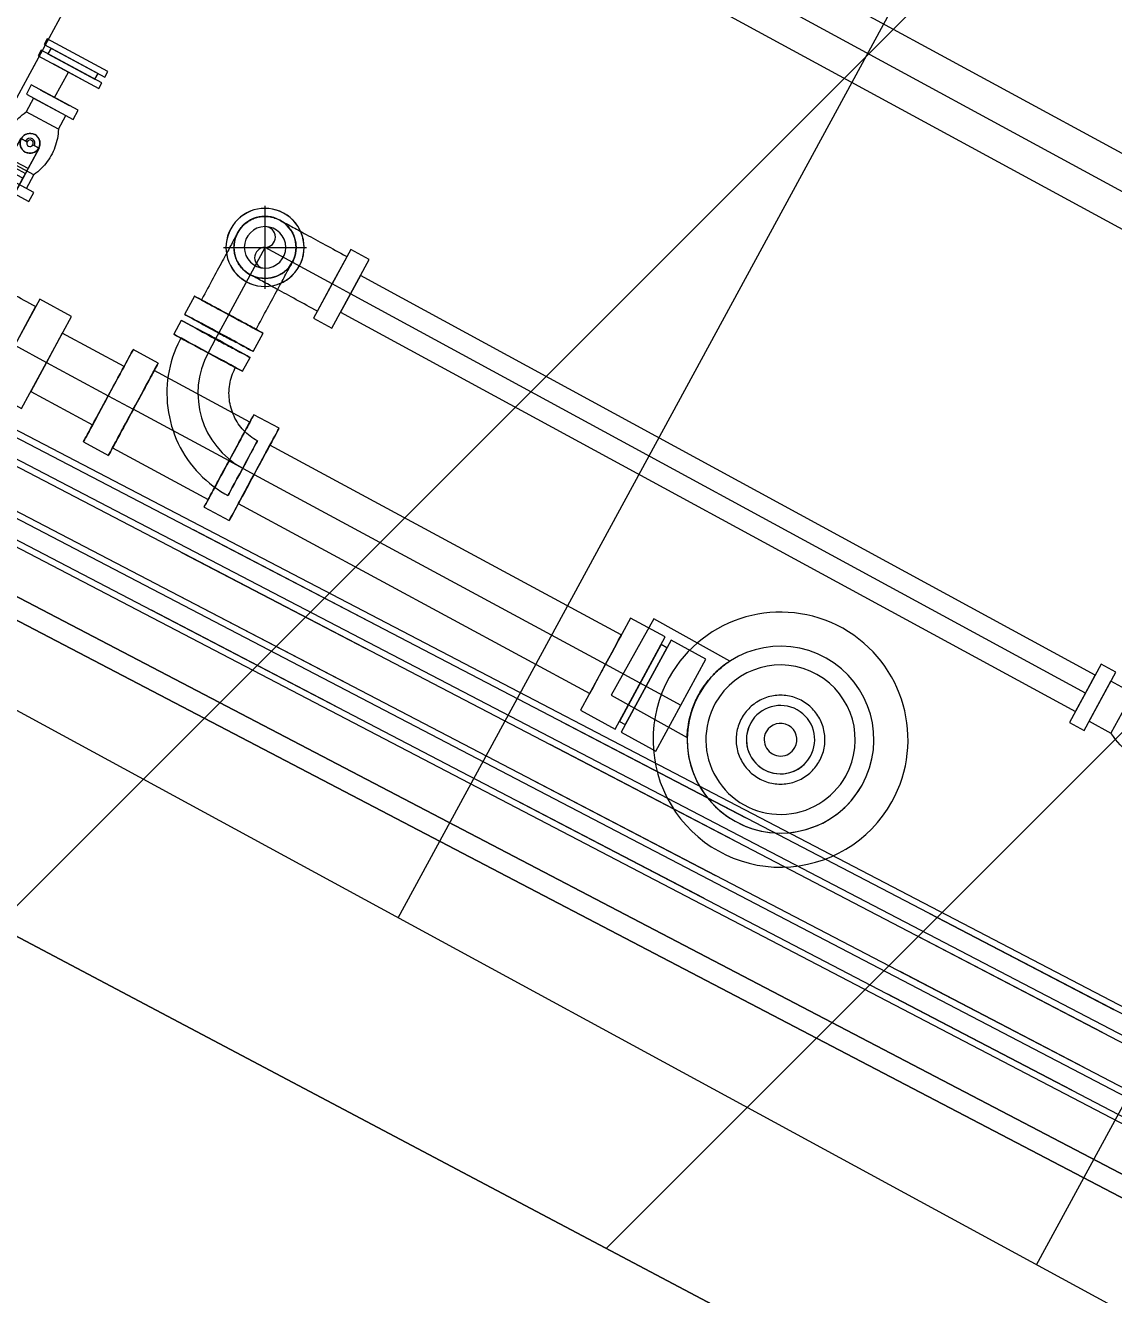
# Model space of a CAD drawing. Header units: metres. Extents: x -207 to 292, y -187 to 169.
# Drawn here: x 10.549 to 11.073, y 97.017 to 97.628 of the extents above; entities that cross this region are included whole.
import ezdxf

# ---------------------------------------------------------------- set-up
doc = ezdxf.new("R2010")
doc.units = ezdxf.units.M
doc.linetypes.add('Hidden', pattern=[0.007144, 0.004763, -0.002381])
for name, color, linetype, lineweight in [('A-FLOR', 7, 'Continuous', 9), ('A-ROOF', 7, 'Continuous', 9), ('A-ROOF-PATT', 7, 'Continuous', 9), ('I-WALL', 7, 'Continuous', 9), ('P-PIPE', 7, 'Continuous', 9), ('P-PIPE-CNTR', 7, 'Continuous', 9), ('P-SANR-FIXT', 7, 'Continuous', 9), ('S-BEAM', 7, 'Continuous', 9)]:
    doc.layers.add(name, color=color, linetype=linetype, lineweight=lineweight)
doc.layers.add('PR10-ARQ-PL-001-Emplazamiento-C-1_dwg', color=7, linetype='Continuous', lineweight=9, true_color=0x767676)
doc.layers.add('TEXTO', color=5, linetype='Continuous', lineweight=9, true_color=0x0000ff)
doc.styles.add('Arial', font='arial.ttf', dxfattribs={"height": 1.792988})

# ---------------------------------------------------------------- blocks, each defined once
blk = doc.blocks.new('M_HSS Rectangular - HSS50_8X25_4X3_2-2119633-PLANTA EMPLAZAMIENTO ACTUALIZADO')
at = {"layer": 'S-BEAM'}
for p, q in [((1.1986, 0.0127), (-1.1971, 0.0127)), ((1.1986, 0.00952), (-1.1971, 0.00952)), ((-1.1971, -0.00952), (1.1986, -0.00952)), ((-1.1971, -0.0127), (1.1986, -0.0127))]:
    blk.add_line(p, q, dxfattribs=at)
at = {"layer": 'S-BEAM', "linetype": 'Hidden'}
for p, q in [((1.1986, 0.00952), (-1.1971, 0.00952)), ((1.1986, -0.00952), (-1.1971, -0.00952))]:
    blk.add_line(p, q, dxfattribs=at)
blk = doc.blocks.new('M_HSS Rectangular - 5 x 5 cm-2120840-PLANTA EMPLAZAMIENTO ACTUALIZADO')
at = {"layer": 'S-BEAM'}
for p, q in [((1.1984, 0.025), (-1.197, 0.025)), ((1.1984, 0.02182), (-1.197, 0.02182)), ((-1.197, -0.02182), (1.1984, -0.02182)), ((-1.197, -0.025), (1.1984, -0.025))]:
    blk.add_line(p, q, dxfattribs=at)
at = {"layer": 'S-BEAM', "linetype": 'Hidden'}
for p, q in [((1.1984, 0.02182), (-1.197, 0.02182)), ((1.1984, -0.02182), (-1.197, -0.02182))]:
    blk.add_line(p, q, dxfattribs=at)
blk = doc.blocks.new('Mod-Gen-Filtro Agua 02 - Mod-Gen-Filtro Agua 02-2175160-PLANTA EMPLAZAMIENTO ACTUALIZADO')
at = {"layer": 'P-SANR-FIXT'}
for p, q in [((0.08163, 0.02109), (0.03973, 0.02109)), ((0.08163, -0.02109), (0.08163, 0.02109)), ((0.08163, -0.02109), (0.08163, 0.02109)), ((0.03973, -0.02109), (0.08163, -0.02109))]:
    blk.add_line(p, q, dxfattribs=at)
at = {"layer": 'P-SANR-FIXT', "flags": 128}
for points in [[(0.02139, 0), (0.02137, 0.00086), (0.02132, 0.00171), (0.02124, 0.00256), (0.02112, 0.00341), (0.02096, 0.00425), (0.02078, 0.00508), (0.02056, 0.00591), (0.0203, 0.00673), (0.02002, 0.00754), (0.0197, 0.00833), (0.01935, 0.00911), (0.01897, 0.00988), (0.01856, 0.01063), (0.01812, 0.01136), (0.01765, 0.01208), (0.01716, 0.01277), (0.01663, 0.01345), (0.01608, 0.0141), (0.0155, 0.01474), (0.0149, 0.01534), (0.01428, 0.01593), (0.01363, 0.01649), (0.01296, 0.01702), (0.01227, 0.01752), (0.01156, 0.018), (0.01083, 0.01845), (0.01008, 0.01886), (0.00932, 0.01925), (0.00854, 0.01961), (0.00775, 0.01994), (0.00695, 0.02023), (0.00613, 0.02049), (0.00531, 0.02072), (0.00448, 0.02092), (0.00364, 0.02108), (0.00279, 0.02121), (0.00194, 0.0213), (0.00109, 0.02136), (0.00023, 0.02139), (-0.00062, 0.02138), (-0.00148, 0.02134), (-0.00233, 0.02126), (-0.00318, 0.02115), (-0.00402, 0.02101), (-0.00486, 0.02083), (-0.00569, 0.02062), (-0.00651, 0.02038), (-0.00732, 0.0201), (-0.00812, 0.01979), (-0.0089, 0.01945), (-0.00967, 0.01908), (-0.01043, 0.01868), (-0.01117, 0.01824), (-0.01189, 0.01778), (-0.01259, 0.01729), (-0.01327, 0.01678), (-0.01393, 0.01623), (-0.01457, 0.01566), (-0.01518, 0.01507), (-0.01577, 0.01445), (-0.01634, 0.01381), (-0.01688, 0.01314), (-0.01739, 0.01246), (-0.01787, 0.01175), (-0.01833, 0.01103), (-0.01876, 0.01028), (-0.01915, 0.00953), (-0.01952, 0.00875), (-0.01985, 0.00797), (-0.02015, 0.00717), (-0.02042, 0.00635), (-0.02066, 0.00553), (-0.02087, 0.0047), (-0.02104, 0.00386), (-0.02118, 0.00302), (-0.02128, 0.00217), (-0.02135, 0.00132), (-0.02138, 0.00046), (-0.02139, 0)], [(-0.02139, 0), (-0.02137, -0.00086), (-0.02132, -0.00171), (-0.02124, -0.00256), (-0.02112, -0.00341), (-0.02096, -0.00425), (-0.02078, -0.00508), (-0.02056, -0.00591), (-0.0203, -0.00673), (-0.02002, -0.00754), (-0.0197, -0.00833), (-0.01935, -0.00911), (-0.01897, -0.00988), (-0.01856, -0.01063), (-0.01812, -0.01136), (-0.01765, -0.01208), (-0.01716, -0.01277), (-0.01663, -0.01345), (-0.01608, -0.0141), (-0.0155, -0.01474), (-0.0149, -0.01534), (-0.01428, -0.01593), (-0.01363, -0.01649), (-0.01296, -0.01702), (-0.01227, -0.01752), (-0.01156, -0.018), (-0.01083, -0.01845), (-0.01008, -0.01886), (-0.00932, -0.01925), (-0.00854, -0.01961), (-0.00775, -0.01994), (-0.00695, -0.02023), (-0.00613, -0.02049), (-0.00531, -0.02072), (-0.00448, -0.02092), (-0.00364, -0.02108), (-0.00279, -0.02121), (-0.00194, -0.0213), (-0.00109, -0.02136), (-0.00023, -0.02139), (0.00062, -0.02138), (0.00148, -0.02134), (0.00233, -0.02126), (0.00318, -0.02115), (0.00402, -0.02101), (0.00486, -0.02083), (0.00569, -0.02062), (0.00651, -0.02038), (0.00732, -0.0201), (0.00812, -0.01979), (0.0089, -0.01945), (0.00967, -0.01908), (0.01043, -0.01868), (0.01117, -0.01824), (0.01189, -0.01778), (0.01259, -0.01729), (0.01327, -0.01678), (0.01393, -0.01623), (0.01457, -0.01566), (0.01518, -0.01507), (0.01577, -0.01445), (0.01634, -0.01381), (0.01688, -0.01314), (0.01739, -0.01246), (0.01787, -0.01175), (0.01833, -0.01103), (0.01876, -0.01028), (0.01915, -0.00953), (0.01952, -0.00875), (0.01985, -0.00797), (0.02015, -0.00717), (0.02042, -0.00635), (0.02066, -0.00553), (0.02087, -0.0047), (0.02104, -0.00386), (0.02118, -0.00302), (0.02128, -0.00217), (0.02135, -0.00132), (0.02138, -0.00046), (0.02139, 0)]]:
    blk.add_lwpolyline(points, dxfattribs=at)
at = {"layer": 'P-SANR-FIXT'}
for radius, start, end in [(0.06142, 360, 180), (0.06142, 360, 180), (0.04498, 0, 180), (0.04498, 360, 180), (0.03598, 360, 180), (0.03598, 360, 180), (0.01646, 0, 180), (0.01646, 360, 180), (0.00788, 360, 180), (0.00788, 360, 180), (0.06142, 180, 360), (0.06142, 180, 360), (0.04498, 180, 0), (0.04498, 180, 360), (0.03598, 180, 360), (0.03598, 180, 360), (0.01646, 180, 0), (0.01646, 180, 360), (0.00788, 180, 360), (0.00788, 180, 360)]:
    blk.add_arc((0, 0), radius, start, end, dxfattribs=at)
for points, knots in [([(0.04498, 0), (0.04498, 0.00163), (0.04481, 0.0048), (0.04383, 0.01083), (0.04232, 0.01545), (0.04114, 0.01819), (0.04066, 0.01924), (0.04034, 0.0199), (0.04007, 0.02043), (0.03982, 0.02092), (0.03973, 0.02108), (0.03973, 0.02109)], [0, 0, 0, 0, 0.142857, 0.285714, 0.571429, 0.678571, 0.732143, 0.785714, 0.839286, 0.892857, 1, 1, 1, 1]), ([(0.03973, 0.02109), (0.03974, 0.02108), (0.03993, 0.02073), (0.041, 0.01859), (0.04288, 0.01414), (0.04458, 0.00719), (0.04498, 0.00244), (0.04498, 0)], [0, 0, 0, 0, 0.142857, 0.285714, 0.571429, 0.785714, 1, 1, 1, 1]), ([(0.04498, 0), (0.04498, -0.00163), (0.04481, -0.0048), (0.04383, -0.01083), (0.04232, -0.01545), (0.04114, -0.01819), (0.04066, -0.01924), (0.04034, -0.0199), (0.04007, -0.02043), (0.03982, -0.02092), (0.03973, -0.02108), (0.03973, -0.02109)], [0, 0, 0, 0, 0.142857, 0.285714, 0.571429, 0.678571, 0.732143, 0.785714, 0.839286, 0.892857, 1, 1, 1, 1]), ([(0.03973, -0.02109), (0.03974, -0.02108), (0.03993, -0.02073), (0.041, -0.01859), (0.04288, -0.01414), (0.04458, -0.00719), (0.04498, -0.00244), (0.04498, 0)], [0, 0, 0, 0, 0.142857, 0.285714, 0.571429, 0.785714, 1, 1, 1, 1])]:
    blk.add_open_spline(points, degree=3, knots=knots, dxfattribs=at)
blk = doc.blocks.new('Plastico - Copla - PL - Copla-708608-PLANTA EMPLAZAMIENTO ACTUALIZADO')
at = {"layer": 'P-PIPE'}
for p, q in [((-0.00159, 0.02523), (-0.02064, 0.02523)), ((-0.02064, 0.02523), (-0.02064, -0.02523)), ((-0.02064, 0.02523), (-0.02064, -0.02523)), ((-0.00159, -0.02523), (-0.00159, 0.02523)), ((-0.00159, -0.02523), (-0.00159, 0.02523)), ((0.02064, 0.02523), (0.00159, 0.02523)), ((0.00159, 0.02523), (0.00159, -0.02523)), ((0.00159, 0.02523), (0.00159, -0.02523)), ((0.02064, -0.02523), (0.02064, 0.02523)), ((0.02064, -0.02523), (0.02064, 0.02523)), ((0.00159, 0.02108), (-0.00159, 0.02108)), ((-0.00159, 0.02108), (-0.00159, -0.02108)), ((-0.00159, 0.02108), (-0.00159, -0.02108)), ((0.00159, 0.02108), (0.00159, -0.02108)), ((0.00159, 0.02108), (0.00159, -0.02108)), ((-0.00159, -0.02108), (0.00159, -0.02108)), ((-0.02064, -0.02523), (-0.00159, -0.02523)), ((0.00159, -0.02523), (0.02064, -0.02523))]:
    blk.add_line(p, q, dxfattribs=at)
blk = doc.blocks.new('Plastico - Codo - PL - Codo-V77-PLANTA EMPLAZAMIENTO ACTUALIZADO')
at = {"layer": 'P-PIPE'}
for p, q in [((12.0994, 98.79275), (12.09069, 98.77609)), ((12.10826, 98.78812), (12.0994, 98.79275)), ((12.09956, 98.77146), (12.10826, 98.78812)), ((12.10648, 98.78471), (12.09956, 98.77146)), ((12.09069, 98.77609), (12.08199, 98.75943)), ((12.09085, 98.75479), (12.09956, 98.77146)), ((12.09956, 98.77146), (12.09263, 98.75821)), ((12.08199, 98.75943), (12.09085, 98.75479))]:
    blk.add_line(p, q, dxfattribs=at)
at = {"layer": 'P-PIPE', "flags": 128}
for points in [[(12.10648, 98.78471), (12.10779, 98.78402), (12.10909, 98.78334), (12.11039, 98.78267), (12.11168, 98.78199), (12.11296, 98.78132), (12.11424, 98.78065), (12.1155, 98.77999), (12.11675, 98.77934), (12.11798, 98.7787), (12.11919, 98.77807), (12.12038, 98.77744), (12.12155, 98.77683), (12.12269, 98.77624), (12.12381, 98.77565), (12.1249, 98.77508), (12.12597, 98.77452), (12.127, 98.77399), (12.128, 98.77346), (12.12896, 98.77296), (12.12989, 98.77248), (12.13078, 98.77201), (12.13163, 98.77157), (12.13244, 98.77114), (12.13321, 98.77074), (12.13394, 98.77036), (12.13462, 98.77), (12.13526, 98.76967), (12.13585, 98.76936), (12.1364, 98.76908), (12.13689, 98.76882), (12.13734, 98.76858), (12.13774, 98.76837), (12.13809, 98.76819), (12.13839, 98.76803), (12.13863, 98.76791), (12.13883, 98.7678), (12.13898, 98.76773), (12.13907, 98.76768), (12.13911, 98.76766)], [(12.11894, 98.76133), (12.11922, 98.76186), (12.11953, 98.76237), (12.11986, 98.76287), (12.12021, 98.76335), (12.12058, 98.76383), (12.12096, 98.76428), (12.12137, 98.76472), (12.12179, 98.76515), (12.12222, 98.76555), (12.12268, 98.76594), (12.12315, 98.76632), (12.12363, 98.76667), (12.12413, 98.767), (12.12464, 98.76731), (12.12516, 98.7676), (12.12569, 98.76787), (12.12624, 98.76812), (12.12679, 98.76835), (12.12735, 98.76855), (12.12792, 98.76874), (12.1285, 98.76889), (12.12908, 98.76903), (12.12967, 98.76914), (12.13026, 98.76923), (12.13085, 98.7693), (12.13145, 98.76934), (12.13205, 98.76936), (12.13265, 98.76935), (12.13324, 98.76932), (12.13384, 98.76927), (12.13443, 98.76919), (12.13502, 98.76909), (12.1356, 98.76896), (12.13618, 98.76881), (12.13676, 98.76864), (12.13732, 98.76845), (12.13788, 98.76823), (12.13843, 98.76799), (12.13897, 98.76773), (12.13911, 98.76766)], [(12.13911, 98.76766), (12.13963, 98.76737), (12.14015, 98.76706), (12.14065, 98.76673), (12.14113, 98.76638), (12.1416, 98.76602), (12.14206, 98.76563), (12.1425, 98.76523), (12.14293, 98.76481), (12.14333, 98.76437), (12.14372, 98.76392), (12.14409, 98.76345), (12.14445, 98.76296), (12.14478, 98.76247), (12.14509, 98.76196), (12.14538, 98.76143), (12.14565, 98.7609), (12.1459, 98.76036), (12.14613, 98.7598), (12.14633, 98.75924), (12.14651, 98.75867), (12.14667, 98.7581), (12.14681, 98.75751), (12.14692, 98.75693), (12.14701, 98.75633), (12.14708, 98.75574), (12.14712, 98.75514), (12.14714, 98.75455), (12.14713, 98.75395), (12.1471, 98.75335), (12.14704, 98.75276), (12.14697, 98.75216), (12.14686, 98.75157), (12.14674, 98.75099), (12.14659, 98.75041), (12.14642, 98.74984), (12.14623, 98.74927), (12.14601, 98.74871), (12.14577, 98.74817), (12.14551, 98.74763), (12.14544, 98.74748)], [(12.12526, 98.74116), (12.12474, 98.74144), (12.12423, 98.74175), (12.12373, 98.74208), (12.12324, 98.74243), (12.12277, 98.7428), (12.12231, 98.74318), (12.12187, 98.74359), (12.12145, 98.74401), (12.12104, 98.74445), (12.12065, 98.7449), (12.12028, 98.74537), (12.11993, 98.74585), (12.11959, 98.74635), (12.11928, 98.74686), (12.11899, 98.74738), (12.11872, 98.74791), (12.11847, 98.74846), (12.11824, 98.74901), (12.11804, 98.74957), (12.11786, 98.75014), (12.1177, 98.75072), (12.11756, 98.7513), (12.11745, 98.75189), (12.11736, 98.75248), (12.1173, 98.75307), (12.11725, 98.75367), (12.11724, 98.75427), (12.11724, 98.75487), (12.11727, 98.75546), (12.11733, 98.75606), (12.11741, 98.75665), (12.11751, 98.75724), (12.11763, 98.75783), (12.11778, 98.75841), (12.11795, 98.75898), (12.11815, 98.75954), (12.11836, 98.7601), (12.1186, 98.76065), (12.11886, 98.76119), (12.11894, 98.76133)], [(12.12526, 98.74116), (12.12524, 98.74117), (12.12516, 98.74121), (12.12503, 98.74128), (12.12485, 98.74137), (12.12461, 98.7415), (12.12433, 98.74165), (12.12399, 98.74182), (12.12361, 98.74202), (12.12317, 98.74225), (12.12269, 98.7425), (12.12215, 98.74278), (12.12158, 98.74308), (12.12095, 98.74341), (12.12028, 98.74376), (12.11956, 98.74413), (12.11881, 98.74453), (12.118, 98.74495), (12.11716, 98.74539), (12.11628, 98.74585), (12.11537, 98.74633), (12.11441, 98.74683), (12.11342, 98.74734), (12.1124, 98.74788), (12.11135, 98.74843), (12.11026, 98.74899), (12.10915, 98.74958), (12.10801, 98.75017), (12.10685, 98.75078), (12.10566, 98.7514), (12.10446, 98.75203), (12.10323, 98.75267), (12.10199, 98.75332), (12.10073, 98.75398), (12.09946, 98.75464), (12.09818, 98.75531), (12.09689, 98.75598), (12.09559, 98.75666), (12.09429, 98.75734), (12.09299, 98.75802), (12.09263, 98.75821)], [(12.14544, 98.74748), (12.14515, 98.74696), (12.14484, 98.74645), (12.14451, 98.74595), (12.14416, 98.74546), (12.1438, 98.74499), (12.14341, 98.74453), (12.14301, 98.74409), (12.14259, 98.74367), (12.14215, 98.74326), (12.14169, 98.74287), (12.14123, 98.7425), (12.14074, 98.74215), (12.14024, 98.74181), (12.13973, 98.7415), (12.13921, 98.74121), (12.13868, 98.74094), (12.13814, 98.74069), (12.13758, 98.74046), (12.13702, 98.74026), (12.13645, 98.74008), (12.13587, 98.73992), (12.13529, 98.73978), (12.1347, 98.73967), (12.13411, 98.73958), (12.13352, 98.73952), (12.13292, 98.73948), (12.13232, 98.73946), (12.13173, 98.73946), (12.13113, 98.73949), (12.13053, 98.73955), (12.12994, 98.73963), (12.12935, 98.73973), (12.12877, 98.73985), (12.12819, 98.74), (12.12762, 98.74017), (12.12705, 98.74037), (12.12649, 98.74058), (12.12594, 98.74082), (12.12541, 98.74108), (12.12526, 98.74116)]]:
    blk.add_lwpolyline(points, dxfattribs=at)
at = {"layer": 'P-PIPE'}
for radius, start, end in [(0.0188, 332.41132, 152.41132), (0.0188, 332.41132, 152.41132), (0.01495, 332.41132, 152.41132), (0.0188, 152.41132, 332.41132), (0.0188, 152.41132, 332.41132), (0.01495, 152.41132, 332.41132)]:
    blk.add_arc((12.13219, 98.75441), radius, start, end, dxfattribs=at)
blk = doc.blocks.new('Plastico - Codo - PL - Codo-V73-PLANTA EMPLAZAMIENTO ACTUALIZADO')
at = {"layer": 'P-PIPE'}
for p, q in [((10.46848, 99.59343), (10.4568, 99.57107)), ((10.48395, 99.58535), (10.46848, 99.59343)), ((10.46656, 99.58975), (10.4568, 99.57107)), ((10.47226, 99.56299), (10.48395, 99.58535)), ((10.4568, 99.57107), (10.44511, 99.5487)), ((10.4568, 99.57107), (10.44703, 99.55238)), ((10.46057, 99.54062), (10.47226, 99.56299)), ((10.44511, 99.5487), (10.46057, 99.54062))]:
    blk.add_line(p, q, dxfattribs=at)
at = {"layer": 'P-PIPE', "flags": 128}
for points in [[(10.46656, 99.58975), (10.46515, 99.59049), (10.46375, 99.59122), (10.46235, 99.59195), (10.46095, 99.59268), (10.45957, 99.59341), (10.4582, 99.59412), (10.45684, 99.59483), (10.45549, 99.59554), (10.45416, 99.59623), (10.45286, 99.59691), (10.45157, 99.59758), (10.45031, 99.59824), (10.44908, 99.59889), (10.44787, 99.59952), (10.44669, 99.60013), (10.44555, 99.60073), (10.44443, 99.60131), (10.44336, 99.60188), (10.44232, 99.60242), (10.44132, 99.60294), (10.44036, 99.60344), (10.43944, 99.60392), (10.43857, 99.60438), (10.43774, 99.60482), (10.43695, 99.60522), (10.43621, 99.60561), (10.43553, 99.60597), (10.43489, 99.6063), (10.4343, 99.60661), (10.43376, 99.60689), (10.43328, 99.60714), (10.43285, 99.60737), (10.43247, 99.60756), (10.43215, 99.60773), (10.43189, 99.60787), (10.43167, 99.60798), (10.43152, 99.60806), (10.43142, 99.60812), (10.43138, 99.60814)], [(10.41185, 99.57077), (10.41187, 99.57075), (10.41196, 99.57071), (10.4121, 99.57064), (10.4123, 99.57053), (10.41255, 99.5704), (10.41285, 99.57024), (10.41322, 99.57005), (10.41363, 99.56984), (10.4141, 99.56959), (10.41462, 99.56932), (10.4152, 99.56902), (10.41582, 99.56869), (10.4165, 99.56834), (10.41722, 99.56796), (10.41799, 99.56756), (10.41881, 99.56713), (10.41967, 99.56668), (10.42058, 99.56621), (10.42153, 99.56571), (10.42252, 99.56519), (10.42355, 99.56466), (10.42461, 99.5641), (10.42572, 99.56352), (10.42685, 99.56293), (10.42802, 99.56232), (10.42922, 99.56169), (10.43045, 99.56105), (10.4317, 99.56039), (10.43298, 99.55973), (10.43428, 99.55905), (10.4356, 99.55836), (10.43694, 99.55766), (10.4383, 99.55695), (10.43967, 99.55623), (10.44105, 99.55551), (10.44244, 99.55478), (10.44384, 99.55405), (10.44525, 99.55332), (10.44665, 99.55258), (10.44703, 99.55238)]]:
    blk.add_lwpolyline(points, dxfattribs=at)
at = {"layer": 'P-PIPE'}
for radius, start, end in [(0.02523, 332.41132, 152.41132), (0.02523, 332.41132, 152.41132), (0.02108, 332.41132, 152.41132), (0.02523, 152.41132, 332.41132), (0.02523, 152.41132, 332.41132), (0.02108, 152.41132, 332.41132)]:
    blk.add_arc((10.42161, 99.58945), radius, start, end, dxfattribs=at)
blk = doc.blocks.new('Plastico - Codo - PL - Codo-2175959-PLANTA EMPLAZAMIENTO ACTUALIZADO')
at = {"layer": 'P-PIPE'}
for p, q in [((10.63016, 97.49766), (10.62541, 97.48886)), ((10.6585, 97.471), (10.66325, 97.4798))]:
    blk.add_line(p, q, dxfattribs=at)
at = {"layer": 'P-PIPE', "flags": 128}
for points in [[(10.65103, 97.52823), (10.65102, 97.5282), (10.65098, 97.52812), (10.65091, 97.52799), (10.65081, 97.52781), (10.65069, 97.52758), (10.65053, 97.5273), (10.65035, 97.52697), (10.65015, 97.52658), (10.64991, 97.52615), (10.64965, 97.52567), (10.64937, 97.52514), (10.64906, 97.52457), (10.64872, 97.52395), (10.64837, 97.52328), (10.64798, 97.52257), (10.64758, 97.52182), (10.64715, 97.52103), (10.6467, 97.52019), (10.64623, 97.51932), (10.64574, 97.51841), (10.64522, 97.51746), (10.64469, 97.51648), (10.64415, 97.51547), (10.64358, 97.51442), (10.643, 97.51335), (10.64241, 97.51225), (10.6418, 97.51112), (10.64118, 97.50996), (10.64054, 97.50879), (10.63989, 97.50759), (10.63924, 97.50637), (10.63857, 97.50514), (10.6379, 97.50389), (10.63722, 97.50263), (10.63653, 97.50136), (10.63584, 97.50008), (10.63515, 97.49879), (10.63445, 97.4975), (10.63375, 97.49621), (10.63355, 97.49583)], [(10.65986, 97.48163), (10.66056, 97.48292), (10.66126, 97.48422), (10.66195, 97.48551), (10.66265, 97.48679), (10.66333, 97.48806), (10.66401, 97.48932), (10.66469, 97.49058), (10.66536, 97.49181), (10.66602, 97.49303), (10.66667, 97.49424), (10.6673, 97.49542), (10.66793, 97.49658), (10.66854, 97.49772), (10.66914, 97.49883), (10.66973, 97.49991), (10.6703, 97.50097), (10.67085, 97.50199), (10.67138, 97.50298), (10.6719, 97.50394), (10.6724, 97.50486), (10.67287, 97.50574), (10.67333, 97.50659), (10.67377, 97.50739), (10.67418, 97.50816), (10.67457, 97.50888), (10.67493, 97.50956), (10.67528, 97.51019), (10.67559, 97.51078), (10.67589, 97.51132), (10.67615, 97.51182), (10.67639, 97.51226), (10.67661, 97.51266), (10.6768, 97.51301), (10.67696, 97.5133), (10.67709, 97.51355), (10.67719, 97.51375), (10.67727, 97.51389), (10.67732, 97.51398), (10.67734, 97.51403)]]:
    blk.add_lwpolyline(points, dxfattribs=at)
at = {"layer": 'P-PIPE'}
for radius, start, end in [(0.0188, 61.64542, 241.64542), (0.0188, 61.64542, 241.64542), (0.0188, 241.64542, 61.64542), (0.0188, 241.64542, 61.64542), (0.01495, 61.64542, 241.64542), (0.01495, 241.64542, 61.64542)]:
    blk.add_arc((10.66419, 97.52113), radius, start, end, dxfattribs=at)
for centre, major_axis, start_param, end_param in [((10.64671, 97.48873), (-0.01654, 0.00893), 4.712389, 7.853982), ((10.64671, 97.48873), (-0.01316, 0.0071), 4.712389, 7.853982), ((10.64196, 97.47993), (-0.01654, 0.00893), 4.712389, 7.853982), ((10.64671, 97.48873), (-0.01654, 0.00893), 1.570796, 4.712389), ((10.64671, 97.48873), (-0.01316, 0.0071), 1.570796, 4.712389), ((10.64196, 97.47993), (-0.01654, 0.00893), 1.570796, 4.712389)]:
    blk.add_ellipse(centre, major_axis=major_axis, ratio=0.000911, start_param=start_param, end_param=end_param, dxfattribs=at)
blk = doc.blocks.new('M_Ball Valve - 50-150 mm - 16 mm-2176344-PLANTA EMPLAZAMIENTO ACTUALIZADO')
at = {"layer": 'P-PIPE'}
for p, q in [((-0.02, 0.0128), (-0.025, 0.0128)), ((-0.025, 0.0128), (-0.025, -0.0128)), ((-0.025, 0.0128), (-0.025, -0.0128)), ((-0.02, -0.0128), (-0.02, 0.0128)), ((-0.02, -0.0128), (-0.02, 0.0128)), ((0.025, 0.0128), (0.02, 0.0128)), ((0.02, 0.0128), (0.02, -0.0128)), ((0.02, 0.0128), (0.02, -0.0128)), ((0.025, -0.0128), (0.025, 0.0128)), ((0.025, -0.0128), (0.025, 0.0128)), ((-0.0125, 0.0088), (-0.02, 0.0088)), ((-0.02, -0.0088), (-0.02, 0.0088)), ((-0.02, -0.0088), (-0.02, 0.0088)), ((-0.0125, 0.0088), (-0.0125, -0.0088)), ((-0.0125, 0.0088), (-0.0125, -0.0088)), ((0.02, 0.0088), (0.0125, 0.0088)), ((0.0125, 0.0088), (0.0125, -0.0088)), ((0.0125, 0.0088), (0.0125, -0.0088)), ((0.02, 0.0088), (0.02, -0.0088)), ((0.02, 0.0088), (0.02, -0.0088)), ((0, 0.005), (0, 0.0016)), ((0, 0.0016), (0, 0.005)), ((0, 0.005), (0.01118, 0.005)), ((0.01382, 0.005), (0, 0.005)), ((0, 0.0016), (0, 0.0024)), ((0, 0.0024), (0, 0.0016)), ((0.01118, 0.005), (0.01382, 0.005)), ((0.01118, 0.005), (0.01118, -0.005)), ((0.01382, 0.005), (0.05, 0.005)), ((0.01646, 0.005), (0.01382, 0.005)), ((0.01382, -0.005), (0.01382, 0.005)), ((0.01382, -0.005), (0.01382, 0.005)), ((0.01646, 0.005), (0.01646, -0.005)), ((0.05, 0.005), (0.01646, 0.005)), ((0.05, 0.005), (0.05, -0.005)), ((0.05, -0.005), (0.05, 0.005)), ((0, -0.0024), (0, -0.0016)), ((0, -0.0016), (0, -0.0024)), ((0, -0.005), (0, -0.0016)), ((0, -0.0016), (0, -0.005)), ((0, -0.005), (0.01382, -0.005)), ((0.01118, -0.005), (0, -0.005)), ((0.01382, -0.005), (0.01118, -0.005)), ((0.01382, -0.005), (0.01646, -0.005)), ((0.05, -0.005), (0.01382, -0.005)), ((0.01646, -0.005), (0.05, -0.005)), ((-0.02, -0.0088), (-0.0125, -0.0088)), ((0.0125, -0.0088), (0.02, -0.0088)), ((-0.025, -0.0128), (-0.02, -0.0128)), ((0.02, -0.0128), (0.025, -0.0128))]:
    blk.add_line(p, q, dxfattribs=at)
at = {"layer": 'P-PIPE', "flags": 128}
for points in [[(-0.0125, 0.0088), (-0.01149, 0.00928), (-0.01046, 0.00972), (-0.00941, 0.01012), (-0.00835, 0.01047), (-0.00727, 0.01078), (-0.00619, 0.01105), (-0.00509, 0.01128), (-0.00398, 0.01146), (-0.00287, 0.0116), (-0.00176, 0.01169), (-0.00064, 0.01174), (0.00048, 0.01174), (0.0016, 0.0117), (0.00272, 0.01161), (0.00383, 0.01148), (0.00494, 0.01131), (0.00603, 0.01109), (0.00712, 0.01082), (0.0082, 0.01052), (0.00926, 0.01017), (0.01031, 0.00978), (0.01135, 0.00934), (0.01236, 0.00887), (0.0125, 0.0088)], [(0.0125, -0.0088), (0.01149, -0.00928), (0.01046, -0.00972), (0.00941, -0.01012), (0.00835, -0.01047), (0.00727, -0.01078), (0.00619, -0.01105), (0.00509, -0.01128), (0.00398, -0.01146), (0.00287, -0.0116), (0.00176, -0.01169), (0.00064, -0.01174), (-0.00048, -0.01174), (-0.0016, -0.0117), (-0.00272, -0.01161), (-0.00383, -0.01148), (-0.00494, -0.01131), (-0.00603, -0.01109), (-0.00712, -0.01082), (-0.0082, -0.01052), (-0.00926, -0.01017), (-0.01031, -0.00978), (-0.01135, -0.00934), (-0.01236, -0.00887), (-0.0125, -0.0088)]]:
    blk.add_lwpolyline(points, dxfattribs=at)
at = {"layer": 'P-PIPE'}
for radius, start, end in [(0.0048, 360, 180), (0.0024, 90, 180), (0.0024, 90, 180), (0.0016, 0, 180), (0.0016, 360, 180), (0.0016, 90, 180), (0.0016, 90, 180), (0.0016, 0, 90), (0.0016, 360, 90), (0.0048, 180, 360), (0.0024, 180, 270), (0.0024, 180, 270), (0.0016, 180, 360), (0.0016, 180, 360), (0.0016, 180, 270), (0.0016, 180, 270), (0.0016, 270, 0), (0.0016, 270, 360)]:
    blk.add_arc((0, 0), radius, start, end, dxfattribs=at)
for points in [[(-0.0048, 0), (-0.0048, 0.00028), (-0.00475, 0.00084), (-0.00453, 0.00165), (-0.00424, 0.00229), (-0.00393, 0.00276), (-0.00368, 0.00309), (-0.0034, 0.0034), (-0.00309, 0.00368), (-0.00276, 0.00393), (-0.00241, 0.00416), (-0.00204, 0.00435), (-0.00165, 0.00451), (-0.00125, 0.00464), (-0.0007, 0.00476), (0, 0.00482), (0.0007, 0.00476), (0.00125, 0.00464), (0.00165, 0.00451), (0.00204, 0.00435), (0.00241, 0.00416), (0.00276, 0.00393), (0.00309, 0.00368), (0.0034, 0.0034), (0.00368, 0.00309), (0.00394, 0.00276), (0.00424, 0.00229), (0.00453, 0.00165), (0.00475, 0.00084), (0.0048, 0.00028), (0.0048, 0)], [(0.0048, 0), (0.0048, -0.00028), (0.00475, -0.00084), (0.00453, -0.00165), (0.00424, -0.00229), (0.00394, -0.00276), (0.00368, -0.00309), (0.0034, -0.0034), (0.00309, -0.00368), (0.00276, -0.00393), (0.00241, -0.00416), (0.00204, -0.00435), (0.00165, -0.00451), (0.00125, -0.00464), (0.0007, -0.00476), (0, -0.00482), (-0.0007, -0.00476), (-0.00125, -0.00464), (-0.00165, -0.00451), (-0.00204, -0.00435), (-0.00241, -0.00416), (-0.00276, -0.00393), (-0.00309, -0.00368), (-0.0034, -0.0034), (-0.00368, -0.00309), (-0.00393, -0.00276), (-0.00424, -0.00229), (-0.00453, -0.00165), (-0.00475, -0.00084), (-0.0048, -0.00028), (-0.0048, 0)]]:
    blk.add_open_spline(points, degree=3, knots=[-1, -1, -1, -1, -0.944444, -0.888889, -0.833333, -0.805556, -0.777778, -0.75, -0.722222, -0.694444, -0.666667, -0.638889, -0.611111, -0.583333, -0.555556, -0.5, -0.444444, -0.416667, -0.388889, -0.361111, -0.333333, -0.305556, -0.277778, -0.25, -0.222222, -0.194444, -0.166667, -0.111111, -0.055556, 0, 0, 0, 0], dxfattribs=at)
blk = doc.blocks.new('Plastico - Copla - PL - Copla-2176428-PLANTA EMPLAZAMIENTO ACTUALIZADO')
at = {"layer": 'P-PIPE'}
for p, q in [((-0.00156, 0.01664), (-0.00466, 0.01664)), ((-0.00466, 0.01664), (-0.00466, -0.01664)), ((-0.00466, 0.01664), (-0.00466, -0.01664)), ((-0.00156, -0.01664), (-0.00156, 0.01664)), ((-0.00156, -0.01664), (-0.00156, 0.01664)), ((0.00156, 0.01287), (-0.00156, 0.01287)), ((-0.00156, 0.01287), (-0.00156, -0.01287)), ((-0.00156, 0.01287), (-0.00156, -0.01287)), ((0.00466, 0.01664), (0.00156, 0.01664)), ((0.00156, 0.01664), (0.00156, -0.01664)), ((0.00156, 0.01664), (0.00156, -0.01664)), ((0.00156, 0.01287), (0.00156, -0.01287)), ((0.00156, 0.01287), (0.00156, -0.01287)), ((0.00466, -0.01664), (0.00466, 0.01664)), ((0.00466, -0.01664), (0.00466, 0.01664)), ((-0.00466, -0.01664), (-0.00156, -0.01664)), ((-0.00156, -0.01287), (0.00156, -0.01287)), ((0.00156, -0.01664), (0.00466, -0.01664))]:
    blk.add_line(p, q, dxfattribs=at)
blk = doc.blocks.new('M_Ball Valve - 50-150 mm - 20 mm-V85-PLANTA EMPLAZAMIENTO ACTUALIZADO')
at = {"layer": 'P-PIPE'}
for p, q in [((-0.032, 0.016), (-0.04, 0.016)), ((-0.04, 0.016), (-0.04, -0.016)), ((-0.04, 0.016), (-0.04, -0.016)), ((-0.032, -0.016), (-0.032, 0.016)), ((-0.032, -0.016), (-0.032, 0.016)), ((0.04, 0.016), (0.032, 0.016)), ((0.032, 0.016), (0.032, -0.016)), ((0.032, 0.016), (0.032, -0.016)), ((0.04, -0.016), (0.04, 0.016)), ((0.04, -0.016), (0.04, 0.016)), ((-0.02, 0.011), (-0.032, 0.011)), ((-0.032, -0.011), (-0.032, 0.011)), ((-0.032, -0.011), (-0.032, 0.011)), ((-0.02, 0.011), (-0.02, -0.011)), ((-0.02, 0.011), (-0.02, -0.011)), ((0.032, 0.011), (0.02, 0.011)), ((0.02, 0.011), (0.02, -0.011)), ((0.02, 0.011), (0.02, -0.011)), ((0.032, 0.011), (0.032, -0.011)), ((0.032, 0.011), (0.032, -0.011)), ((0, 0.005), (0.02132, 0.005)), ((0, 0.003), (0, 0.005)), ((0, 0.005), (0, 0.003)), ((0.01868, 0.005), (0, 0.005)), ((0.01868, -0.005), (0.01868, 0.005)), ((0.01868, 0.005), (0.02198, 0.005)), ((0.02132, 0.005), (0.02132, -0.005)), ((0.02462, 0.005), (0.02132, 0.005)), ((0.02198, 0.005), (0.05, 0.005)), ((0.02198, -0.005), (0.02198, 0.005)), ((0.02462, 0.005), (0.02462, -0.005)), ((0.05, 0.005), (0.02462, 0.005)), ((0.05, 0.005), (0.05, -0.005)), ((0.05, -0.005), (0.05, 0.005)), ((0, -0.003), (0, -0.005)), ((0, -0.005), (0, -0.003)), ((0, -0.005), (0.01868, -0.005)), ((0.02132, -0.005), (0, -0.005)), ((0.02198, -0.005), (0.01868, -0.005)), ((0.02132, -0.005), (0.02462, -0.005)), ((0.05, -0.005), (0.02198, -0.005)), ((0.02462, -0.005), (0.05, -0.005)), ((-0.032, -0.011), (-0.02, -0.011)), ((0.02, -0.011), (0.032, -0.011)), ((-0.04, -0.016), (-0.032, -0.016)), ((0.032, -0.016), (0.04, -0.016))]:
    blk.add_line(p, q, dxfattribs=at)
at = {"layer": 'P-PIPE', "flags": 128}
for points in [[(-0.02, 0.011), (-0.01846, 0.01177), (-0.01689, 0.01248), (-0.0153, 0.01312), (-0.01368, 0.0137), (-0.01204, 0.01421), (-0.01038, 0.01466), (-0.0087, 0.01504), (-0.00701, 0.01536), (-0.00531, 0.01561), (-0.0036, 0.01578), (-0.00188, 0.01589), (-0.00016, 0.01593), (0.00156, 0.01591), (0.00327, 0.01581), (0.00499, 0.01564), (0.00669, 0.01541), (0.00838, 0.01511), (0.01006, 0.01474), (0.01173, 0.0143), (0.01337, 0.0138), (0.015, 0.01323), (0.0166, 0.0126), (0.01817, 0.01191), (0.01971, 0.01115), (0.02, 0.011)], [(0.02, -0.011), (0.01846, -0.01177), (0.01689, -0.01248), (0.0153, -0.01312), (0.01368, -0.0137), (0.01204, -0.01421), (0.01038, -0.01466), (0.0087, -0.01504), (0.00701, -0.01536), (0.00531, -0.01561), (0.0036, -0.01578), (0.00188, -0.01589), (0.00016, -0.01593), (-0.00156, -0.01591), (-0.00327, -0.01581), (-0.00499, -0.01564), (-0.00669, -0.01541), (-0.00838, -0.01511), (-0.01006, -0.01474), (-0.01173, -0.0143), (-0.01337, -0.0138), (-0.015, -0.01323), (-0.0166, -0.0126), (-0.01817, -0.01191), (-0.01971, -0.01115), (-0.02, -0.011)]]:
    blk.add_lwpolyline(points, dxfattribs=at)
at = {"layer": 'P-PIPE'}
for radius, start, end in [(0.006, 360, 180), (0.003, 90, 180), (0.003, 90, 180), (0.002, 0, 180), (0.002, 360, 180), (0.002, 0, 180), (0.002, 0, 180), (0.006, 180, 360), (0.003, 180, 270), (0.003, 180, 270), (0.002, 180, 360), (0.002, 180, 360), (0.002, 180, 360), (0.002, 180, 360)]:
    blk.add_arc((0, 0), radius, start, end, dxfattribs=at)
for points, knots in [([(-0.006, 0), (-0.006, 0.00035), (-0.00594, 0.00105), (-0.00566, 0.00207), (-0.00529, 0.00286), (-0.00492, 0.00345), (-0.0046, 0.00386), (-0.00425, 0.00425), (-0.00386, 0.0046), (-0.00345, 0.00492), (-0.00301, 0.0052), (-0.00254, 0.00544), (-0.0019, 0.00571), (-0.00105, 0.00594), (0, 0.00603), (0.00088, 0.00595), (0.00156, 0.0058), (0.00206, 0.00564), (0.00254, 0.00544), (0.00301, 0.0052), (0.00345, 0.00492), (0.00386, 0.0046), (0.00425, 0.00425), (0.0046, 0.00386), (0.00492, 0.00345), (0.00529, 0.00286), (0.00566, 0.00207), (0.00594, 0.00105), (0.006, 0.00035), (0.006, 0)], [-1, -1, -1, -1, -0.944444, -0.888889, -0.833333, -0.805556, -0.777778, -0.75, -0.722222, -0.694444, -0.666667, -0.638889, -0.611111, -0.555556, -0.5, -0.444444, -0.416667, -0.388889, -0.361111, -0.333333, -0.305556, -0.277778, -0.25, -0.222222, -0.194444, -0.166667, -0.111111, -0.055556, 0, 0, 0, 0]), ([(0.006, 0), (0.006, -0.00035), (0.00594, -0.00105), (0.00566, -0.00207), (0.00529, -0.00286), (0.00492, -0.00345), (0.0046, -0.00386), (0.00425, -0.00425), (0.00386, -0.0046), (0.00345, -0.00492), (0.00301, -0.0052), (0.00254, -0.00544), (0.00206, -0.00564), (0.00156, -0.0058), (0.00088, -0.00595), (0, -0.00603), (-0.00105, -0.00594), (-0.0019, -0.00571), (-0.00254, -0.00544), (-0.00301, -0.0052), (-0.00345, -0.00492), (-0.00386, -0.0046), (-0.00425, -0.00425), (-0.0046, -0.00386), (-0.00492, -0.00345), (-0.00529, -0.00286), (-0.00566, -0.00207), (-0.00594, -0.00105), (-0.006, -0.00035), (-0.006, 0)], [-1, -1, -1, -1, -0.944444, -0.888889, -0.833333, -0.805556, -0.777778, -0.75, -0.722222, -0.694444, -0.666667, -0.638889, -0.611111, -0.583333, -0.555556, -0.5, -0.444444, -0.388889, -0.361111, -0.333333, -0.305556, -0.277778, -0.25, -0.222222, -0.194444, -0.166667, -0.111111, -0.055556, 0, 0, 0, 0])]:
    blk.add_open_spline(points, degree=3, knots=knots, dxfattribs=at)
blk = doc.blocks.new('YADRAN_LASQUEMAS_ARQ_MO_006_E02_rvt-1-PLANTA EMPLAZAMIENTO ACTUALIZADO')
at = {"layer": 'A-ROOF-PATT', "true_color": 0x008040}
h = blk.add_hatch(dxfattribs=at)
h.set_pattern_fill('FP_66', color=116, style=0, pattern_type=2)
h.set_pattern_definition([(241.477, (-33.576, 19.343), (0.3075189, -0.167129), [])])
h.paths.add_polyline_path([(13.59611, 95.63967), (14.80632, 97.86641), (10.40577, 100.25805), (9.19556, 98.03131)])
at = {"layer": 'A-FLOR'}
for p, q in [((13.61407, 95.74893), (9.20268, 98.05404)), ((9.20268, 98.05404), (13.61407, 95.74893))]:
    blk.add_line(p, q, dxfattribs=at)
at = {"layer": 'A-ROOF'}
blk.add_line((9.19556, 98.03131), (13.59611, 95.63967), dxfattribs=at)
blk.add_line((9.19556, 98.03131), (13.59611, 95.63967), dxfattribs=at)
at = {"layer": 'I-WALL'}
for p, q in [((13.61407, 95.74893), (9.20268, 98.05404)), ((9.20268, 98.05404), (13.62293, 95.7443)), ((13.61816, 95.73551), (9.1979, 98.04525)), ((9.1979, 98.04525), (13.61816, 95.73551))]:
    blk.add_line(p, q, dxfattribs=at)
at = {"layer": 'P-PIPE'}
for p, q in [((12.03025, 97.04821), (10.84353, 97.69317)), ((10.82825, 97.66506), (12.01496, 97.02009)), ((10.56947, 97.60552), (10.56243, 97.60932)), ((10.56947, 97.60552), (10.56243, 97.60932)), ((10.57651, 97.60172), (10.56947, 97.60552)), ((10.57651, 97.60172), (10.56947, 97.60552)), ((10.55582, 97.59707), (10.56286, 97.59327)), ((10.55582, 97.59707), (10.56286, 97.59327)), ((10.56286, 97.59327), (10.5699, 97.58947)), ((10.56286, 97.59327), (10.5699, 97.58947)), ((10.7101, 97.50756), (10.70532, 97.49877)), ((10.7101, 97.50756), (10.70532, 97.49877)), ((11.06413, 97.31515), (10.7101, 97.50756)), ((10.70532, 97.49877), (10.70055, 97.48999)), ((10.70532, 97.49877), (10.70055, 97.48999)), ((10.70055, 97.48999), (11.05458, 97.29757)), ((10.62386, 97.48599), (10.62025, 97.4793)), ((10.56655, 97.47981), (10.55895, 97.46573)), ((10.56655, 97.47981), (10.55895, 97.46573)), ((10.59628, 97.46377), (10.56655, 97.47981)), ((10.61276, 97.46542), (10.60069, 97.47193)), ((10.55895, 97.46573), (10.55136, 97.45165)), ((10.55895, 97.46573), (10.55136, 97.45165)), ((10.58868, 97.44968), (10.59628, 97.46377)), ((10.58868, 97.44968), (10.59628, 97.46377)), ((10.65334, 97.46145), (10.65695, 97.46813)), ((10.6569, 97.43694), (10.61082, 97.46182)), ((10.55136, 97.45165), (10.58108, 97.4356)), ((10.58108, 97.4356), (10.58868, 97.44968)), ((10.58108, 97.4356), (10.58868, 97.44968)), ((10.67092, 97.43403), (10.65885, 97.44054)), ((10.57667, 97.42744), (10.58875, 97.42092)), ((10.59069, 97.42452), (10.63678, 97.39965)), ((10.83581, 97.3345), (10.66651, 97.42586)), ((10.63483, 97.39605), (10.64691, 97.38953)), ((10.65132, 97.3977), (10.82061, 97.30634)), ((11.05936, 97.30636), (11.06413, 97.31515)), ((11.05936, 97.30636), (11.06413, 97.31515)), ((11.05458, 97.29757), (11.05936, 97.30636)), ((11.05458, 97.29757), (11.05936, 97.30636))]:
    blk.add_line(p, q, dxfattribs=at)
at = {"layer": 'P-PIPE', "flags": 128}
for points in [[(10.62364, 97.47747), (10.62262, 97.47548), (10.62213, 97.47445)], [(10.62213, 97.47445), (10.62123, 97.4724), (10.62041, 97.47032), (10.61967, 97.4682), (10.61902, 97.46606), (10.61846, 97.46389), (10.61798, 97.4617), (10.61759, 97.45949), (10.61729, 97.45727), (10.61708, 97.45504), (10.61696, 97.45281), (10.61692, 97.45057), (10.61698, 97.44833), (10.61713, 97.44609), (10.61736, 97.44386), (10.61769, 97.44165), (10.6181, 97.43945), (10.6186, 97.43726), (10.61919, 97.4351), (10.61986, 97.43296), (10.62062, 97.43086), (10.62146, 97.42878), (10.62239, 97.42674), (10.62339, 97.42474), (10.62448, 97.42278), (10.62564, 97.42086), (10.62688, 97.41899), (10.62819, 97.41718), (10.62957, 97.41542), (10.63103, 97.41371), (10.63255, 97.41206), (10.63413, 97.41048), (10.63578, 97.40896), (10.63748, 97.40751), (10.63925, 97.40613), (10.64106, 97.40482), (10.64293, 97.40358), (10.64484, 97.40242), (10.64633, 97.40158)], [(10.64925, 97.46187), (10.64971, 97.4628), (10.64996, 97.46327)], [(10.66053, 97.4279), (10.65962, 97.42841), (10.65874, 97.42896), (10.65787, 97.42955), (10.65703, 97.43017), (10.65621, 97.43082), (10.65543, 97.4315), (10.65467, 97.43222), (10.65393, 97.43296), (10.65323, 97.43374), (10.65256, 97.43454), (10.65193, 97.43537), (10.65132, 97.43622), (10.65075, 97.43709), (10.65022, 97.43799), (10.64972, 97.43891), (10.64926, 97.43985), (10.64884, 97.4408), (10.64846, 97.44178), (10.64812, 97.44276), (10.64781, 97.44376), (10.64755, 97.44477), (10.64732, 97.44579), (10.64714, 97.44682), (10.647, 97.44785), (10.6469, 97.44889), (10.64684, 97.44994), (10.64682, 97.45098), (10.64685, 97.45202), (10.64692, 97.45307), (10.64702, 97.4541), (10.64717, 97.45514), (10.64736, 97.45617), (10.6476, 97.45718), (10.64787, 97.45819), (10.64818, 97.45919), (10.64853, 97.46017), (10.64893, 97.46114), (10.64925, 97.46187)]]:
    blk.add_lwpolyline(points, dxfattribs=at)
at = {"layer": 'P-PIPE', "color": 96, "true_color": 0x007f00}
for centre, radius, start, end in [((10.66419, 97.52113), 0.01, 0, 180), ((10.66419, 97.52613), 0.005, 270, 90), ((10.66419, 97.52113), 0.01, 180, 0), ((10.66419, 97.51613), 0.005, 90, 270)]:
    blk.add_arc(centre, radius, start, end, dxfattribs=at)
at = {"layer": 'P-PIPE'}
for centre, major_axis, ratio, start_param, end_param in [((10.64041, 97.47706), (-0.01654, 0.00893), 0.000911, 3.141648, 6.283185), ((10.64041, 97.47706), (-0.01654, 0.00893), 0.000911, 0.000055, 3.141593), ((10.64041, 97.47706), (-0.0088, 0.00475), 0.012688, 0, 1.570796), ((10.64041, 97.47706), (-0.0088, 0.00475), 0.012688, 4.712389, 6.283185), ((10.64196, 97.47993), (-0.0088, 0.00475), 0.012688, 0, 1.570796), ((10.64196, 97.47993), (-0.0088, 0.00475), 0.012688, 4.712389, 6.283185), ((10.6368, 97.47037), (-0.01654, 0.00893), 0.000911, 3.141648, 6.283185), ((10.6368, 97.47037), (-0.01654, 0.00893), 0.000911, 0.000055, 3.141593), ((10.6368, 97.47037), (-0.01316, 0.0071), 0.000911, 3.141648, 6.283185), ((10.6368, 97.47037), (-0.01316, 0.0071), 0.000911, 0.000055, 3.141593), ((10.64041, 97.47706), (-0.0088, 0.00475), 0.012688, 1.570796, 3.141593), ((10.64041, 97.47706), (-0.0088, 0.00475), 0.012688, 3.141593, 4.712389), ((10.64196, 97.47993), (-0.0088, 0.00475), 0.012688, 1.570796, 3.141593), ((10.64196, 97.47993), (-0.0088, 0.00475), 0.012688, 3.141593, 4.712389), ((10.58868, 97.44968), (0.01201, 0.02225), 0.000055, 0, 3.140682), ((10.58868, 97.44968), (0.01201, 0.02225), 0.000055, 3.141593, 6.282275), ((10.60075, 97.44317), (0.01201, 0.02225), 0.000055, 3.141593, 6.282275), ((10.60075, 97.44317), (0.01201, 0.02225), 0.000055, 0, 3.140682), ((10.60075, 97.44317), (0.01006, 0.01865), 0.000055, 0, 3.140682), ((10.60075, 97.44317), (0.01006, 0.01865), 0.000055, 3.141593, 6.282275), ((10.64684, 97.4183), (0.01201, 0.02225), 0.000055, 0, 3.140682), ((10.64684, 97.4183), (0.01201, 0.02225), 0.000055, 3.141593, 6.282275), ((10.64684, 97.4183), (0.01006, 0.01865), 0.000055, 0, 3.140682), ((10.64684, 97.4183), (0.01006, 0.01865), 0.000055, 3.141593, 6.282275), ((10.65892, 97.41178), (0.01201, 0.02225), 0.000055, 3.141593, 6.282275), ((10.65892, 97.41178), (0.01201, 0.02225), 0.000055, 0, 3.140682), ((10.65343, 97.41474), (0.0071, 0.01316), 0.000055, 3.141593, 6.282275), ((10.65343, 97.41474), (0.0071, 0.01316), 0.000055, 0, 3.140682), ((10.65892, 97.41178), (0.0076, 0.01408), 0.000055, 0, 1.570796), ((10.65892, 97.41178), (0.0076, 0.01408), 0.000055, 4.712389, 6.283185), ((10.65892, 97.41178), (0.0076, 0.01408), 0.000055, 3.141593, 4.712389), ((10.65892, 97.41178), (0.0076, 0.01408), 0.000055, 1.570796, 3.141593), ((10.82821, 97.32042), (0.0076, 0.01408), 0.000055, 0, 1.570796), ((10.82821, 97.32042), (0.0076, 0.01408), 0.000055, 4.712389, 6.283185), ((10.82821, 97.32042), (0.0076, 0.01408), 0.000055, 1.570796, 3.141593), ((10.82821, 97.32042), (0.0076, 0.01408), 0.000055, 3.141593, 4.712389)]:
    blk.add_ellipse(centre, major_axis=major_axis, ratio=ratio, start_param=start_param, end_param=end_param, dxfattribs=at)
at = {"layer": 'P-PIPE-CNTR'}
for p, q in [((10.83589, 97.67911), (12.02261, 97.03415)), ((10.83589, 97.67911), (12.02261, 97.03415)), ((10.56286, 97.59327), (10.56947, 97.60552)), ((10.66419, 97.50113), (10.66419, 97.54113)), ((10.64419, 97.52113), (10.68419, 97.52113)), ((10.64671, 97.48873), (10.66419, 97.52113)), ((10.69654, 97.50355), (10.66419, 97.52113)), ((10.70532, 97.49877), (10.69654, 97.50355)), ((11.05936, 97.30636), (10.70532, 97.49877)), ((11.05936, 97.30636), (10.70532, 97.49877)), ((10.64671, 97.48873), (10.64196, 97.47993)), ((10.64041, 97.47706), (10.6368, 97.47037)), ((10.64196, 97.47993), (10.64041, 97.47706)), ((10.54362, 97.47406), (10.55895, 97.46573)), ((10.55895, 97.46573), (10.58868, 97.44968)), ((10.55895, 97.46573), (10.58868, 97.44968)), ((10.58868, 97.44968), (10.60075, 97.44317)), ((10.64684, 97.4183), (10.60075, 97.44317)), ((10.64684, 97.4183), (10.65892, 97.41178)), ((10.65892, 97.41178), (10.82821, 97.32042)), ((10.65892, 97.41178), (10.82821, 97.32042)), ((10.82821, 97.32042), (10.86448, 97.30071))]:
    blk.add_line(p, q, dxfattribs=at)
blk.add_ellipse((10.67293, 97.45087), major_axis=(-0.03724, 0.01729), ratio=1, start_param=6.222822, end_param=7.793618, dxfattribs=at)
at = {"layer": 'P-PIPE', "lineweight": 9}
for name, p, rotation in [('Plastico - Copla - PL - Copla-2176428-PLANTA EMPLAZAMIENTO ACTUALIZADO', (10.57169, 97.60962), 61.65437961827992), ('M_Ball Valve - 50-150 mm - 16 mm-2176344-PLANTA EMPLAZAMIENTO ACTUALIZADO', (10.55099, 97.57127), 241.6480919966647), ('Plastico - Codo - PL - Codo-V77-PLANTA EMPLAZAMIENTO ACTUALIZADO', (24.40587, 196.06446), 179.0652197844766), ('Plastico - Codo - PL - Codo-V73-PLANTA EMPLAZAMIENTO ACTUALIZADO', (-1.53621, -1.91316), 359.0652197844732), ('Plastico - Copla - PL - Copla-708608-PLANTA EMPLAZAMIENTO ACTUALIZADO', (10.84634, 97.31056), 331.476544499068), ('M_Ball Valve - 50-150 mm - 20 mm-V85-PLANTA EMPLAZAMIENTO ACTUALIZADO', (11.0945, 97.28726), 331.4765444990626)]:
    blk.add_blockref(name, p, dxfattribs=dict(at, rotation=rotation))
blk.add_blockref('Plastico - Codo - PL - Codo-2175959-PLANTA EMPLAZAMIENTO ACTUALIZADO', (0, 0), dxfattribs=at)
at = {"layer": 'P-SANR-FIXT', "lineweight": 9, "rotation": 150.8152508600761}
blk.add_blockref('Mod-Gen-Filtro Agua 02 - Mod-Gen-Filtro Agua 02-2175160-PLANTA EMPLAZAMIENTO ACTUALIZADO', (10.9125, 97.28403), dxfattribs=at)
at = {"layer": 'S-BEAM', "lineweight": 9, "rotation": 332.4677873099963}
for name in ['M_HSS Rectangular - 5 x 5 cm-2120840-PLANTA EMPLAZAMIENTO ACTUALIZADO', 'M_HSS Rectangular - HSS50_8X25_4X3_2-2119633-PLANTA EMPLAZAMIENTO ACTUALIZADO']:
    blk.add_blockref(name, (10.35497, 97.50366), dxfattribs=at)
blk = doc.blocks.new('PR10-ARQ-PL-001-Emplazamiento-C-1_dwg-674643-PLANTA EMPLAZAMIENTO ACTUALIZADO')
at = {"lineweight": 9, "true_color": 0x0000ff}
h = blk.add_hatch(dxfattribs=at)
h.set_pattern_fill('FP_4', color=5, style=0, pattern_type=2)
h.set_pattern_definition([(45, (0, 0), (-0.2245064, 0.2245064), [])])
h.paths.add_polyline_path([(14.752, 94.9625), (16.0509, 97.4952), (11.1803, 99.8818), (9.7452, 97.6124), (13.56851, 95.58888)])
at = {"lineweight": 9, "flags": 128}
blk.add_lwpolyline([(11.1803, 99.8818), (16.0509, 97.4952), (14.752, 94.9625), (9.7452, 97.6124), (14.752, 94.9625), (16.0509, 97.4952), (11.1803, 99.8818), (11.15926, 99.84854)], dxfattribs=at)
at = {"layer": 'TEXTO', "insert": (5.44033, 98.06606), "char_height": 1.7929879, "width": 24.6965742, "attachment_point": 1, "rotation": 331.31721, "line_spacing_factor": 0.941778, "style": 'Arial'}
blk.add_mtext('REJA LIMITE ZONA', dxfattribs=at)

msp = doc.modelspace()

# ---------------------------------------------------------------- block references
at = {"lineweight": 5}
msp.add_blockref('YADRAN_LASQUEMAS_ARQ_MO_006_E02_rvt-1-PLANTA EMPLAZAMIENTO ACTUALIZADO', (0, 0), dxfattribs=at)
at = {"layer": 'PR10-ARQ-PL-001-Emplazamiento-C-1_dwg', "color": 7}
msp.add_blockref('PR10-ARQ-PL-001-Emplazamiento-C-1_dwg-674643-PLANTA EMPLAZAMIENTO ACTUALIZADO', (0, 0), dxfattribs=at)

doc.saveas('drawing.dxf')
